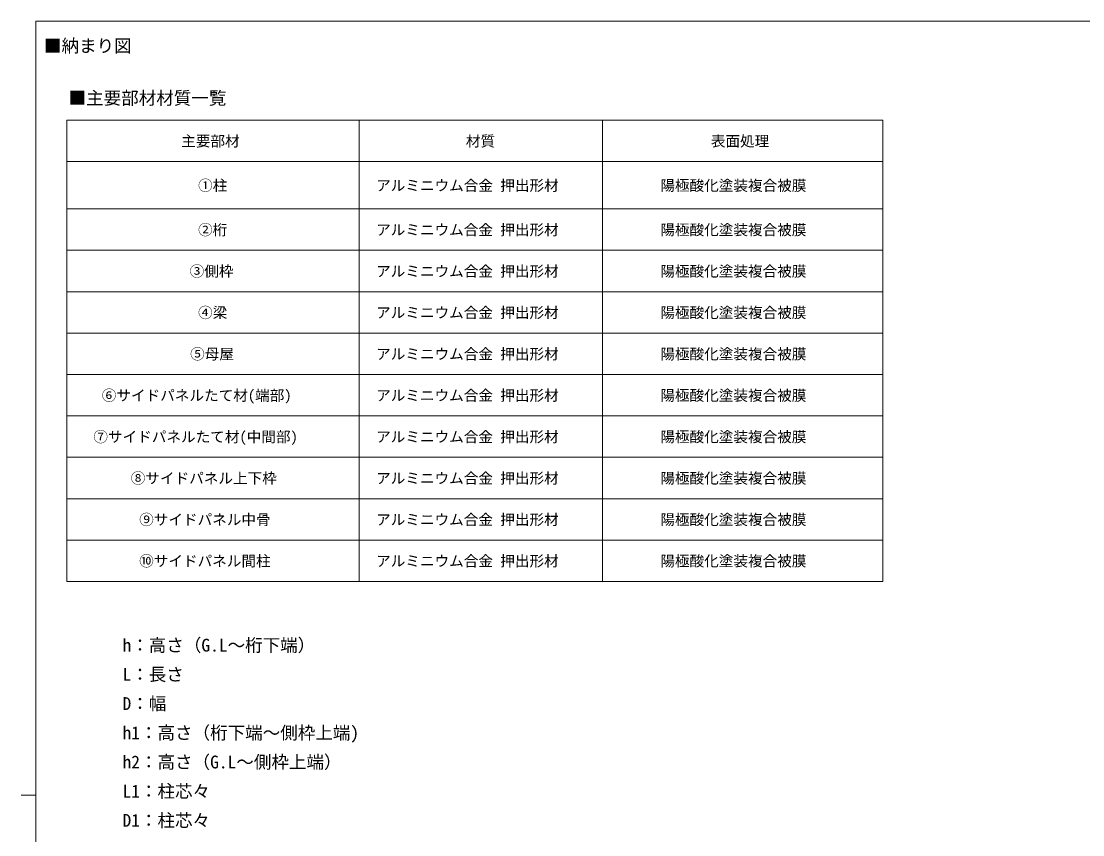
# Model space of a CAD drawing. Units: millimetres, scale not verified. Extents: x -7780 to 8280, y -5652 to 5795.
# Drawn here: x -7780 to -513, y 124 to 5695 of the extents above; entities that cross this region are included whole.
import ezdxf
from ezdxf.enums import TextEntityAlignment as Align

# ---------------------------------------------------------------- set-up
doc = ezdxf.new("R2010")
doc.units = ezdxf.units.MM
doc.header["$LTSCALE"] = 30
doc.layers.add('0-1_USER1', color=3, linetype='Continuous', lineweight=18)
doc.layers.add('0-5_YKK_13', color=7, linetype='Continuous', lineweight=18)
doc.layers.add('0-4_YKK_12', color=3, linetype='Continuous')
doc.styles.add('ＭＳ ゴシック', font='')
doc.styles.get('ＭＳ ゴシック').set_extended_font_data('MS Gothic')

msp = doc.modelspace()

# ---------------------------------------------------------------- linework, layer by layer
at = {"layer": '0-1_USER1'}
for p, q in [((7920.02, 5695), (-7679.98, 5695)), ((-7679.98, -4905), (-7679.98, 5695)), ((-7779.98, 395), (-7679.98, 395))]:
    msp.add_line(p, q, dxfattribs=at)
at = {"layer": '0-5_YKK_13'}
for p, q in [((-7467.05, 5017.12), (-1883.09, 5017.12)), ((-7467.05, 5017.12), (-7467.05, 1858.12)), ((-5467.05, 5017.12), (-5467.05, 1858.12)), ((-3800.63, 5017.12), (-3800.63, 1858.12)), ((-1883.09, 5017.12), (-1883.09, 1858.12)), ((-7467.05, 4733.62), (-1883.09, 4733.62)), ((-7467.05, 4409.62), (-1883.09, 4409.62)), ((-7467.05, 4126.12), (-1883.09, 4126.12)), ((-7467.05, 3842.62), (-1883.09, 3842.62)), ((-7467.05, 3559.12), (-1883.09, 3559.12)), ((-7467.05, 3275.62), (-1883.09, 3275.62)), ((-7467.05, 2992.12), (-1883.09, 2992.12)), ((-7467.05, 2708.62), (-1883.09, 2708.62)), ((-7467.05, 2425.12), (-1883.09, 2425.12)), ((-7467.05, 2141.62), (-1883.09, 2141.62)), ((-7467.05, 1858.12), (-1883.09, 1858.12))]:
    msp.add_line(p, q, dxfattribs=at)

# ---------------------------------------------------------------- texts
at = {"layer": '0-4_YKK_12', "style": 'ＭＳ ゴシック'}
for s, p in [('■納まり図', (-7624.27, 5456.59)), ('■主要部材材質一覧', (-7455.79, 5098.49)), ('h：高さ（G.L～桁下端）', (-7086.8, 1351.7)), ('L：長さ', (-7086.8, 1151.7)), ('D：幅', (-7086.8, 951.7)), ('h1：高さ（桁下端～側枠上端)', (-7086.8, 751.7)), ('h2：高さ（G.L～側枠上端）', (-7086.8, 551.7)), ('L1：柱芯々', (-7086.8, 351.7)), ('D1：柱芯々', (-7086.8, 151.7))]:
    msp.add_text(s, height=87.98, dxfattribs=at).set_placement(p, align=Align.BOTTOM_LEFT)
at = {"layer": '0-5_YKK_13', "style": 'ＭＳ ゴシック'}
for s, p in [('主要部材', (-6684.65, 4815.37)), ('材質', (-4736.24, 4815.37)), ('表面処理', (-3059.46, 4815.37)), ('①柱', (-6569.45, 4511.62)), ('アルミニウム合金 押出形材', (-5350.64, 4511.62)), ('陽極酸化塗装複合被膜', (-3405.06, 4511.62)), ('②桁', (-6569.45, 4207.87)), ('アルミニウム合金 押出形材', (-5350.64, 4207.87)), ('陽極酸化塗装複合被膜', (-3405.06, 4207.87)), ('③側枠', (-6627.05, 3924.37)), ('アルミニウム合金 押出形材', (-5350.64, 3924.37)), ('陽極酸化塗装複合被膜', (-3405.06, 3924.37)), ('④梁', (-6569.45, 3640.87)), ('アルミニウム合金 押出形材', (-5350.64, 3640.87)), ('陽極酸化塗装複合被膜', (-3405.06, 3640.87)), ('⑤母屋', (-6623.85, 3357.37)), ('アルミニウム合金 押出形材', (-5350.64, 3357.37)), ('陽極酸化塗装複合被膜', (-3405.06, 3357.37)), ('⑥サイドパネルたて材(端部)', (-7228.65, 3073.87)), ('アルミニウム合金 押出形材', (-5350.64, 3073.87)), ('陽極酸化塗装複合被膜', (-3405.06, 3073.87)), ('⑦サイドパネルたて材(中間部)', (-7286.25, 2790.37)), ('アルミニウム合金 押出形材', (-5350.64, 2790.37)), ('陽極酸化塗装複合被膜', (-3405.06, 2790.37)), ('⑧サイドパネル上下枠', (-7030.25, 2506.87)), ('アルミニウム合金 押出形材', (-5350.64, 2506.87)), ('陽極酸化塗装複合被膜', (-3405.06, 2506.87)), ('⑨サイドパネル中骨', (-6972.65, 2223.37)), ('アルミニウム合金 押出形材', (-5350.64, 2223.37)), ('陽極酸化塗装複合被膜', (-3405.06, 2223.37)), ('⑩サイドパネル間柱', (-6972.65, 1939.87)), ('アルミニウム合金 押出形材', (-5350.64, 1939.87)), ('陽極酸化塗装複合被膜', (-3405.06, 1939.87))]:
    msp.add_text(s, height=73.31, dxfattribs=at).set_placement(p, align=Align.BOTTOM_LEFT)

doc.saveas('drawing.dxf')
